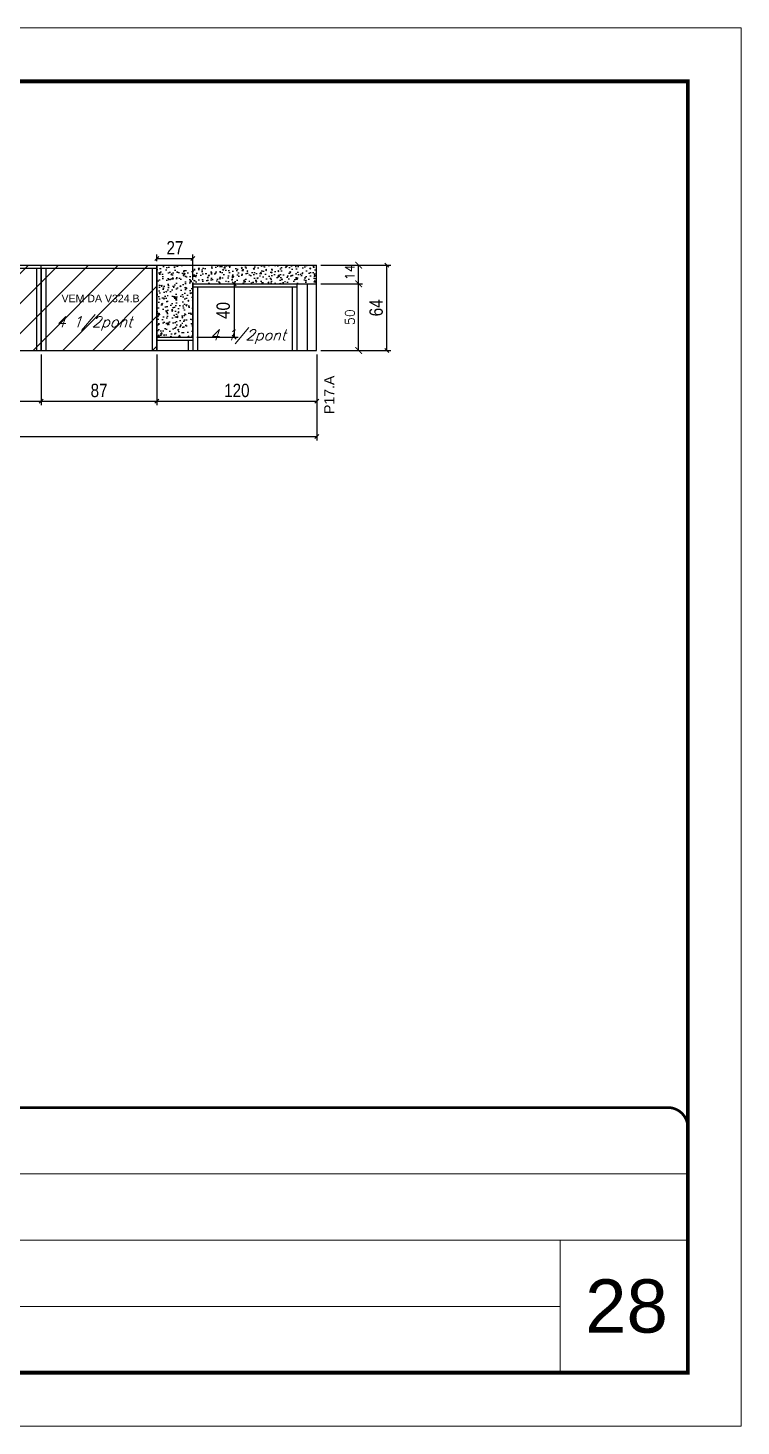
# Model space of a CAD drawing. Extents: x -3394 to 16474, y -5031 to 14397.
# Drawn here: x 9976 to 10512, y 6455 to 7505 of the extents above; entities that cross this region are included whole.
import ezdxf

# ---------------------------------------------------------------- set-up
doc = ezdxf.new("R2010")
doc.units = 0
doc.linetypes.add('CONTINUO', pattern=[0])
doc.linetypes.add('DASHED', pattern=[0.75, 0.5, -0.25])
doc.layers.get('0').update_dxf_attribs({"linetype": 'CONTINUOUS'})
doc.layers.get('Defpoints').update_dxf_attribs({"linetype": 'CONTINUOUS'})
for name, color, linetype, lineweight in [('CARIMBO', 255, 'CONTINUOUS', 9), ('Folhas', 255, 'CONTINUOUS', 9), ('REAPROVEITAMENTO', 251, 'CONTINUOUS', 9), ('SARRAFO DE PRESSAO', 251, 'DASHED', 9)]:
    doc.layers.add(name, color=color, linetype=linetype, lineweight=lineweight)
for name, color, linetype in [('COTA', 241, 'CONTINUOUS'), ('NOMENCLATURA', 7, 'CONTINUOUS'), ('Painéis', 200, 'CONTINUOUS'), ('SARR_2.2x7', 40, 'CONTINUOUS'), ('SARR_3.5x7', 81, 'CONTINUOUS'), ('texto', 7, 'CONTINUOUS')]:
    doc.layers.add(name, color=color, linetype=linetype)
doc.styles.add('ARIAL', font='arial.ttf')
doc.styles.add('COTA TECNICA', font='techl___.ttf', dxfattribs={"height": 10})
doc.styles.add('ROMANS', font='romans.shx')
doc.dimstyles.new('Cota Paínel', dxfattribs={"dimtxt": 7, "dimasz": 5, "dimexe": 3, "dimexo": 3, "dimgap": 3, "dimtad": 1, "dimdec": 1, "dimzin": 12, "dimdsep": 46, "dimtxsty": 'ROMANS', "dimblk": 'ARCHTICK', "dimcen": 0, "dimclrd": 4, "dimclre": 4, "dimclrt": 1, "dimadec": 1, "dimazin": 3, "dimtfac": 1, "dimtdec": 1, "dimtmove": 0, "dimatfit": 3, "dimldrblk": 'OBLIQUE', "dimfxl": 1, "dimtolj": 1, "dimtzin": 12, "dimarcsym": 0})
doc.dimstyles.new('PAINEL', dxfattribs={"dimtxt": 10, "dimasz": 3, "dimexe": 3, "dimexo": 3, "dimgap": 3, "dimtad": 1, "dimdec": 1, "dimzin": 12, "dimdsep": 46, "dimtxsty": 'COTA TECNICA', "dimblk1": 'OBLIQUE', "dimblk2": 'OBLIQUE', "dimsah": 1, "dimcen": 0.9, "dimclrd": 4, "dimclre": 4, "dimclrt": 240, "dimadec": 1, "dimazin": 3, "dimtfac": 1, "dimtdec": 1, "dimtmove": 0, "dimatfit": 3, "dimfxl": 1, "dimtolj": 1, "dimtzin": 12, "dimarcsym": 0})
pattern_1 = [(45, (3170, 1148.575), (-11.22532, 11.22532), [])]

# ---------------------------------------------------------------- blocks, each defined once
blk = doc.blocks.new('9999999999')
at = {"color": 30, "linetype": 'CONTINUO'}
for p, q in [((98564.6, 34379.6), (99584, 34379.6)), ((98564.6, 34329.8), (99488, 34329.8)), ((99584, 34329.8), (99488, 34329.8)), ((99488, 34329.8), (99488, 34230.2)), ((98564.6, 34280), (99488, 34280))]:
    blk.add_line(p, q, dxfattribs=at)
at = {"color": 30, "linetype": 'CONTINUO', "const_width": 2}
blk.add_lwpolyline([(99584, 34230.2), (99584, 34414.4, 0.414214), (99569, 34429.4), (98229, 34429.4, 0.414214), (98214, 34414.4), (98214, 34245.2, 0.414214), (98229, 34230.2), (99584, 34230.2)], format="xyb", dxfattribs=at)
at = {"layer": 'Folhas'}
blk.add_lwpolyline([(98139, 34190.2), (99624, 34190.2), (99624, 35240.2), (98139, 35240.2)], close=True, dxfattribs=at)
at = {"layer": 'Folhas', "color": 30, "const_width": 3}
blk.add_lwpolyline([(98214, 34230.2), (99584, 34230.2), (99584, 35200.2), (98214, 35200.2)], close=True, dxfattribs=at)
blk = doc.blocks.new('_Oblique')
at = {"color": 0, "linetype": 'ByBlock', "lineweight": -2}
blk.add_line((-0.5, -0.5), (0.5, 0.5), dxfattribs=at)
blk = doc.blocks.new('*D692')
at = {"layer": 'COTA', "color": 4, "linetype": 'ByBlock', "lineweight": -2, "transparency": 16777216}
for p, q in [((9742.4, 7259.9), (9742.4, 7221.7)), ((9986.4, 7259.9), (9986.4, 7221.7)), ((9742.4, 7224.7), (9986.4, 7224.7))]:
    blk.add_line(p, q, dxfattribs=at)
at = {"layer": 'Defpoints', "color": 0, "linetype": 'ByBlock', "transparency": 16777216}
for p in [(9742.4, 7262.9), (9986.4, 7262.9), (9986.4, 7224.7)]:
    blk.add_point(p, dxfattribs=at)
at = {"layer": 'COTA', "color": 4, "linetype": 'ByBlock', "lineweight": -2, "transparency": 16777216, "xscale": 3, "yscale": 3, "zscale": 3, "rotation": 180}
blk.add_blockref('_Oblique', (9742.4, 7224.7), dxfattribs=at)
at = {"layer": 'COTA', "color": 4, "linetype": 'ByBlock', "lineweight": -2, "transparency": 16777216, "xscale": 3, "yscale": 3, "zscale": 3}
blk.add_blockref('_Oblique', (9986.4, 7224.7), dxfattribs=at)
at = {"layer": 'COTA', "color": 240, "linetype": 'ByBlock', "transparency": 16777216, "insert": (9864.4, 7232.8), "char_height": 10, "attachment_point": 5, "style": 'COTA TECNICA'}
blk.add_mtext('\\A1;244', dxfattribs=at)
blk = doc.blocks.new('*D693')
at = {"layer": 'COTA', "color": 4, "linetype": 'ByBlock', "lineweight": -2, "transparency": 16777216}
for p, q in [((9190.2, 7259.9), (9190.2, 7195.2)), ((10193.4, 7259.9), (10193.4, 7195.2)), ((9190.2, 7198.2), (10193.4, 7198.2))]:
    blk.add_line(p, q, dxfattribs=at)
at = {"layer": 'Defpoints', "color": 0, "linetype": 'ByBlock', "transparency": 16777216}
for p in [(9190.2, 7262.9), (10193.4, 7262.9), (10193.4, 7198.2)]:
    blk.add_point(p, dxfattribs=at)
at = {"layer": 'COTA', "color": 4, "linetype": 'ByBlock', "lineweight": -2, "transparency": 16777216, "xscale": 3, "yscale": 3, "zscale": 3, "rotation": 180}
blk.add_blockref('_Oblique', (9190.2, 7198.2), dxfattribs=at)
at = {"layer": 'COTA', "color": 4, "linetype": 'ByBlock', "lineweight": -2, "transparency": 16777216, "xscale": 3, "yscale": 3, "zscale": 3}
blk.add_blockref('_Oblique', (10193.4, 7198.2), dxfattribs=at)
at = {"layer": 'COTA', "color": 240, "linetype": 'ByBlock', "transparency": 16777216, "insert": (9691.8, 7206.4), "char_height": 10, "attachment_point": 5, "style": 'COTA TECNICA'}
blk.add_mtext('\\A1;1003.2', dxfattribs=at)
blk = doc.blocks.new('*D694')
at = {"layer": 'COTA', "color": 4, "linetype": 'ByBlock', "lineweight": -2, "transparency": 16777216}
for p, q in [((10073.4, 7259.9), (10073.4, 7221.7)), ((10193.4, 7259.9), (10193.4, 7221.7)), ((10073.4, 7224.7), (10193.4, 7224.7))]:
    blk.add_line(p, q, dxfattribs=at)
at = {"layer": 'Defpoints', "color": 0, "linetype": 'ByBlock', "transparency": 16777216}
for p in [(10073.4, 7262.9), (10193.4, 7262.9), (10193.4, 7224.7)]:
    blk.add_point(p, dxfattribs=at)
at = {"layer": 'COTA', "color": 4, "linetype": 'ByBlock', "lineweight": -2, "transparency": 16777216, "xscale": 3, "yscale": 3, "zscale": 3, "rotation": 180}
blk.add_blockref('_Oblique', (10073.4, 7224.7), dxfattribs=at)
at = {"layer": 'COTA', "color": 4, "linetype": 'ByBlock', "lineweight": -2, "transparency": 16777216, "xscale": 3, "yscale": 3, "zscale": 3}
blk.add_blockref('_Oblique', (10193.4, 7224.7), dxfattribs=at)
at = {"layer": 'COTA', "color": 240, "linetype": 'ByBlock', "transparency": 16777216, "insert": (10133.4, 7232.8), "char_height": 10, "attachment_point": 5, "style": 'COTA TECNICA'}
blk.add_mtext('\\A1;120', dxfattribs=at)
blk = doc.blocks.new('_ArchTick')
at = {"color": 0, "linetype": 'ByBlock', "const_width": 0.15}
blk.add_lwpolyline([(-0.5, -0.5), (0.5, 0.5)], dxfattribs=at)
blk = doc.blocks.new('*D695')
at = {"layer": 'COTA', "color": 4, "lineweight": -2, "transparency": 16777216}
for p, q in [((10196.4, 7312.9), (10227.9, 7312.9)), ((10224.9, 7262.9), (10224.9, 7312.9)), ((10196.4, 7262.9), (10227.9, 7262.9))]:
    blk.add_line(p, q, dxfattribs=at)
at = {"layer": 'Defpoints', "color": 0, "transparency": 16777216}
for p in [(10193.4, 7312.9), (10224.9, 7312.9), (10193.4, 7262.9)]:
    blk.add_point(p, dxfattribs=at)
at = {"layer": 'COTA', "color": 4, "lineweight": -2, "transparency": 16777216, "xscale": 5, "yscale": 5, "zscale": 5}
for p, rotation in [((10224.9, 7312.9), 90), ((10224.9, 7262.9), 270)]:
    blk.add_blockref('_ArchTick', p, dxfattribs=dict(at, rotation=rotation))
at = {"layer": 'COTA', "color": 1, "transparency": 16777216, "insert": (10218.4, 7287.9), "char_height": 7, "attachment_point": 5, "rotation": 90, "style": 'ROMANS'}
blk.add_mtext('\\A1;50', dxfattribs=at)
blk = doc.blocks.new('*D696')
at = {"layer": 'COTA', "color": 4, "lineweight": -2, "transparency": 16777216}
for p, q in [((10196.4, 7326.9), (10227.9, 7326.9)), ((10224.9, 7312.9), (10224.9, 7326.9)), ((10196.4, 7312.9), (10227.9, 7312.9))]:
    blk.add_line(p, q, dxfattribs=at)
at = {"layer": 'Defpoints', "color": 0, "transparency": 16777216}
for p in [(10193.4, 7326.9), (10224.9, 7326.9), (10193.4, 7312.9)]:
    blk.add_point(p, dxfattribs=at)
at = {"layer": 'COTA', "color": 4, "lineweight": -2, "transparency": 16777216, "xscale": 5, "yscale": 5, "zscale": 5}
for p, rotation in [((10224.9, 7326.9), 90), ((10224.9, 7312.9), 270)]:
    blk.add_blockref('_ArchTick', p, dxfattribs=dict(at, rotation=rotation))
at = {"layer": 'COTA', "color": 1, "transparency": 16777216, "insert": (10218.4, 7321.6), "char_height": 7, "attachment_point": 5, "rotation": 90, "style": 'ROMANS'}
blk.add_mtext('\\A1;14', dxfattribs=at)
blk = doc.blocks.new('*D697')
at = {"layer": 'COTA', "color": 4, "lineweight": -2, "transparency": 16777216}
for p, q in [((10196.4, 7326.9), (10249.2, 7326.9)), ((10246.2, 7262.9), (10246.2, 7326.9)), ((10196.4, 7262.9), (10249.2, 7262.9))]:
    blk.add_line(p, q, dxfattribs=at)
at = {"layer": 'Defpoints', "color": 0, "transparency": 16777216}
for p in [(10193.4, 7326.9), (10246.2, 7326.9), (10193.4, 7262.9)]:
    blk.add_point(p, dxfattribs=at)
at = {"layer": 'COTA', "color": 4, "lineweight": -2, "transparency": 16777216, "xscale": 3, "yscale": 3, "zscale": 3}
for p, rotation in [((10246.2, 7326.9), 90), ((10246.2, 7262.9), 270)]:
    blk.add_blockref('_Oblique', p, dxfattribs=dict(at, rotation=rotation))
at = {"layer": 'COTA', "color": 240, "transparency": 16777216, "insert": (10238.1, 7294.9), "char_height": 10, "attachment_point": 5, "rotation": 90, "style": 'COTA TECNICA'}
blk.add_mtext('\\A1;64', dxfattribs=at)
blk = doc.blocks.new('*D700')
at = {"layer": 'COTA', "color": 4, "lineweight": -2, "transparency": 16777216}
for p, q in [((9986.4, 7259.9), (9986.4, 7221.7)), ((10073.4, 7259.9), (10073.4, 7221.7)), ((9986.4, 7224.7), (10073.4, 7224.7))]:
    blk.add_line(p, q, dxfattribs=at)
at = {"layer": 'Defpoints', "color": 0, "transparency": 16777216}
for p in [(9986.4, 7262.9), (10073.4, 7262.9), (10073.4, 7224.7)]:
    blk.add_point(p, dxfattribs=at)
at = {"layer": 'COTA', "color": 4, "lineweight": -2, "transparency": 16777216, "xscale": 3, "yscale": 3, "zscale": 3, "rotation": 180}
blk.add_blockref('_Oblique', (9986.4, 7224.7), dxfattribs=at)
at = {"layer": 'COTA', "color": 4, "lineweight": -2, "transparency": 16777216, "xscale": 3, "yscale": 3, "zscale": 3}
blk.add_blockref('_Oblique', (10073.4, 7224.7), dxfattribs=at)
at = {"layer": 'COTA', "color": 240, "transparency": 16777216, "insert": (10029.9, 7232.8), "char_height": 10, "attachment_point": 5, "style": 'COTA TECNICA'}
blk.add_mtext('\\A1;87', dxfattribs=at)
blk = doc.blocks.new('*D701')
at = {"layer": 'COTA', "color": 4, "lineweight": -2, "transparency": 16777216}
for p, q in [((10073.4, 7329.9), (10073.4, 7334.9)), ((10073.4, 7331.9), (10100.4, 7331.9)), ((10100.4, 7315.9), (10100.4, 7334.9))]:
    blk.add_line(p, q, dxfattribs=at)
at = {"layer": 'Defpoints', "color": 0, "transparency": 16777216}
for p in [(10100.4, 7331.9), (10073.4, 7326.9), (10100.4, 7312.9)]:
    blk.add_point(p, dxfattribs=at)
at = {"layer": 'COTA', "color": 4, "lineweight": -2, "transparency": 16777216, "xscale": 3, "yscale": 3, "zscale": 3, "rotation": 180}
blk.add_blockref('_Oblique', (10073.4, 7331.9), dxfattribs=at)
at = {"layer": 'COTA', "color": 4, "lineweight": -2, "transparency": 16777216, "xscale": 3, "yscale": 3, "zscale": 3}
blk.add_blockref('_Oblique', (10100.4, 7331.9), dxfattribs=at)
at = {"layer": 'COTA', "color": 240, "transparency": 16777216, "insert": (10086.9, 7340), "char_height": 10, "attachment_point": 5, "style": 'COTA TECNICA'}
blk.add_mtext('\\A1;27', dxfattribs=at)
blk = doc.blocks.new('*D702')
at = {"layer": 'COTA', "color": 4, "lineweight": -2, "transparency": 16777216}
for p, q in [((10103.4, 7312.9), (10134.3, 7312.9)), ((10131.3, 7312.9), (10131.3, 7272.9)), ((10103.4, 7272.9), (10134.3, 7272.9))]:
    blk.add_line(p, q, dxfattribs=at)
at = {"layer": 'Defpoints', "color": 0, "transparency": 16777216}
for p in [(10100.4, 7312.9), (10100.4, 7272.9), (10131.3, 7272.9)]:
    blk.add_point(p, dxfattribs=at)
at = {"layer": 'COTA', "color": 4, "lineweight": -2, "transparency": 16777216, "xscale": 3, "yscale": 3, "zscale": 3}
for p, rotation in [((10131.3, 7312.9), 90), ((10131.3, 7272.9), 270)]:
    blk.add_blockref('_Oblique', p, dxfattribs=dict(at, rotation=rotation))
at = {"layer": 'COTA', "color": 240, "transparency": 16777216, "insert": (10123.2, 7292.9), "char_height": 10, "attachment_point": 5, "rotation": 90, "style": 'COTA TECNICA'}
blk.add_mtext('\\A1;40', dxfattribs=at)

msp = doc.modelspace()

# ---------------------------------------------------------------- hatches: boundary and pattern name
at = {"layer": 'COTA', "linetype": 'Continuous'}
h = msp.add_hatch(dxfattribs=at)
h.set_pattern_fill('AR-CONC', color=256, scale=0.05)
h.set_pattern_definition([(50, (4202.7075, -2532.247), (9.1092334, -0.7969543), [0.9525, -10.4775]), (355, (4202.7075, -2532.247), (-1.762171, 9.552842), [0.762, -8.382029]), (100.451445, (4203.467, -2532.3135), (7.3470624, 8.7558876), [0.8095004, -8.904512]), (46.1842, (4202.707, -2529.707), (13.553952, -2.102116), [1.42875, -15.71625]), (96.63556, (4203.837, -2529.882), (11.870207, 12.371306), [1.214251, -13.35678]), (351.18415, (4202.707, -2529.707), (11.870207, 12.371306), [1.142998, -12.572987]), (21, (4203.9775, -2530.342), (7.5807196, -5.11326), [0.9525, -10.4775]), (326, (4203.9775, -2530.342), (3.0901014, 9.209398), [0.762, -8.382]), (71.451445, (4204.609, -2530.768), (10.670821, 4.0961384), [0.8095004, -8.904497]), (37.5, (4202.7075, -2532.247), (0.1544302, 4.2277519), [0, -8.2804, 0, -8.509, 0, -8.41375]), (7.5, (4202.7075, -2532.247), (3.3409831, 5.0090287), [0, -4.8514, 0, -8.0899, 0, -3.20675]), (327.5, (4199.8754, -2532.247), (6.7795298, -0.2864372), [0, -3.175, 0, -9.906, 0, -13.1445]), (317.5, (4198.6054, -2532.247), (7.406459, 1.2713246), [0, -4.1275, 0, -6.5786, 0, -9.3345])])
h.paths.add_polyline_path([(10073.36, 7272.9), (10100.37, 7272.9), (10100.37, 7312.9), (10193.37, 7312.9), (10193.37, 7326.9), (10073.36, 7326.9)])
at = {"layer": 'REAPROVEITAMENTO', "linetype": 'Continuous'}
h = msp.add_hatch(dxfattribs=at)
h.set_pattern_fill('ANSI31', color=256, scale=5)
h.set_pattern_definition(pattern_1)
h.paths.add_polyline_path([(9986.36, 7262.9), (9986.36, 7326.9), (9742.36, 7326.9), (9742.36, 7262.9)])
h = msp.add_hatch(dxfattribs=at)
h.set_pattern_fill('ANSI31', color=256, scale=5)
h.set_pattern_definition(pattern_1)
h.paths.add_polyline_path([(10073.36, 7262.9), (10073.36, 7326.9), (9986.36, 7326.9), (9986.36, 7262.9)])

# ---------------------------------------------------------------- linework, layer by layer
at = {"layer": 'COTA', "linetype": 'Continuous'}
msp.add_line((10073.36, 7326.9), (10193.37, 7326.9), dxfattribs=at)
at = {"layer": 'COTA', "linetype": 'ByBlock'}
msp.add_line((10193.37, 7312.9), (10193.37, 7326.9), dxfattribs=at)
at = {"layer": 'Painéis', "linetype": 'ByBlock'}
for p, q in [((9632.86, 7326.9), (10073.36, 7326.9)), ((9986.36, 7262.9), (9986.36, 7326.9)), ((10073.36, 7262.9), (10073.36, 7326.9)), ((10100.37, 7312.9), (10193.37, 7312.9)), ((10100.37, 7272.9), (10100.37, 7312.9)), ((10193.37, 7262.9), (10193.37, 7312.9)), ((10073.36, 7272.9), (10100.37, 7272.9)), ((9632.86, 7262.9), (10193.37, 7262.9))]:
    msp.add_line(p, q, dxfattribs=at)
at = {"layer": 'SARR_2.2x7', "linetype": 'Continuous'}
for p, q in [((9876.86, 7324.7), (9986.36, 7324.7)), ((9986.36, 7324.7), (10073.36, 7324.7)), ((10100.37, 7310.7), (10178.37, 7310.7)), ((10186.37, 7262.9), (10186.37, 7312.9)), ((10073.36, 7270.7), (10100.37, 7270.7))]:
    msp.add_line(p, q, dxfattribs=at)
at = {"layer": 'SARR_3.5x7'}
for p, q in [((9982.86, 7324.7), (9982.86, 7262.9)), ((9986.36, 7324.7), (9986.36, 7262.9)), ((9989.86, 7324.7), (9989.86, 7262.9)), ((10069.86, 7324.7), (10069.86, 7262.9)), ((10073.36, 7326.9), (10073.36, 7262.9)), ((10100.37, 7312.9), (10100.37, 7262.9)), ((10103.87, 7310.7), (10103.87, 7262.9)), ((10174.87, 7310.7), (10174.87, 7262.9)), ((10178.37, 7312.9), (10178.37, 7262.9)), ((10096.87, 7270.7), (10096.87, 7262.9)), ((10100.37, 7272.9), (10100.37, 7262.9)), ((9982.86, 7262.9), (9986.36, 7262.9)), ((9986.36, 7262.9), (9989.86, 7262.9)), ((10069.86, 7262.9), (10073.36, 7262.9)), ((10100.37, 7262.9), (10103.87, 7262.9)), ((10145.87, 7262.9), (10149.37, 7262.9)), ((10149.37, 7262.9), (10152.87, 7262.9)), ((10174.87, 7262.9), (10178.37, 7262.9))]:
    msp.add_line(p, q, dxfattribs=at)

# ---------------------------------------------------------------- block references
at = {"layer": 'SARRAFO DE PRESSAO', "color": 6, "linetype": 'ByBlock'}
msp.add_blockref('9999999999', (-89111.77, -27735.1), dxfattribs=at)

# ---------------------------------------------------------------- texts
at = {"layer": 'CARIMBO', "style": 'ARIAL'}
msp.add_text('28', height=40, dxfattribs=at).set_placement((10395.07, 6525.25))
at = {"layer": 'NOMENCLATURA', "linetype": 'Continuous', "style": 'ARIAL'}
msp.add_text('VEM DA V324.B', height=5.6753, dxfattribs=at).set_placement((10001.72, 7299.14))
msp.add_text('P17.A', height=7.567, rotation=90, dxfattribs=at).set_placement((10206.62, 7215.18))
at = {"layer": 'texto', "color": 2, "char_height": 8, "attachment_point": 5, "style": 'ROMANS'}
for insert in [(10026.37, 7283.12), (10141.83, 7273.27)]:
    msp.add_mtext('{\\Q19;\\C256;4 1/2pont}', dxfattribs=dict(at, insert=insert))

# ---------------------------------------------------------------- dimensions: what is measured, and where the dimension line sits
at = {"layer": 'COTA'}
for base, p1, p2, picture, middle in [((10100.37, 7331.9), (10073.36, 7326.9), (10100.37, 7312.9), '*D701', (10086.86, 7339.97)), ((10073.36, 7224.71), (9986.36, 7262.9), (10073.36, 7262.9), '*D700', (10029.86, 7232.81))]:
    dim = msp.add_linear_dim(base=base, p1=p1, p2=p2, dimstyle='PAINEL', dxfattribs=at)
    dim.commit()
    dim.dimension.update_dxf_attribs({"geometry": picture, "text_midpoint": middle})
dim = msp.add_linear_dim(base=(10224.95, 7326.9), p1=(10193.37, 7312.9), p2=(10193.37, 7326.9), angle=90, dimstyle='Cota Paínel', dxfattribs=at)
dim.commit()
dim.dimension.update_dxf_attribs({"geometry": '*D696', "text_midpoint": (10224.95, 7321.59), "dimtype": 160})
for base, p1, p2, dimstyle, picture, middle in [((10246.24, 7326.9), (10193.37, 7262.9), (10193.37, 7326.9), 'PAINEL', '*D697', (10238.14, 7294.9)), ((10131.27, 7272.9), (10100.37, 7312.9), (10100.37, 7272.9), 'PAINEL', '*D702', (10123.17, 7292.9)), ((10224.95, 7312.9), (10193.37, 7262.9), (10193.37, 7312.9), 'Cota Paínel', '*D695', (10218.45, 7287.9))]:
    dim = msp.add_linear_dim(base=base, p1=p1, p2=p2, angle=90, dimstyle=dimstyle, dxfattribs=at)
    dim.commit()
    dim.dimension.update_dxf_attribs({"geometry": picture, "text_midpoint": middle})
at = {"layer": 'COTA', "linetype": 'ByBlock'}
for base, p1, picture, middle in [((10193.37, 7198.21), (9190.16, 7262.9), '*D693', (9691.76, 7206.43)), ((10193.37, 7224.71), (10073.36, 7262.9), '*D694', (10133.36, 7232.82))]:
    dim = msp.add_linear_dim(base=base, p1=p1, p2=(10193.37, 7262.9), dimstyle='PAINEL', dxfattribs=at)
    dim.commit()
    dim.dimension.update_dxf_attribs({"geometry": picture, "text_midpoint": middle})
dim = msp.add_linear_dim(base=(9986.36, 7224.71), p1=(9742.36, 7262.9), p2=(9986.36, 7262.9), dimstyle='PAINEL', override={"dimtmove": 1}, dxfattribs=at)
dim.commit()
dim.dimension.update_dxf_attribs({"geometry": '*D692', "text_midpoint": (9864.36, 7232.79)})

doc.saveas('drawing.dxf')
